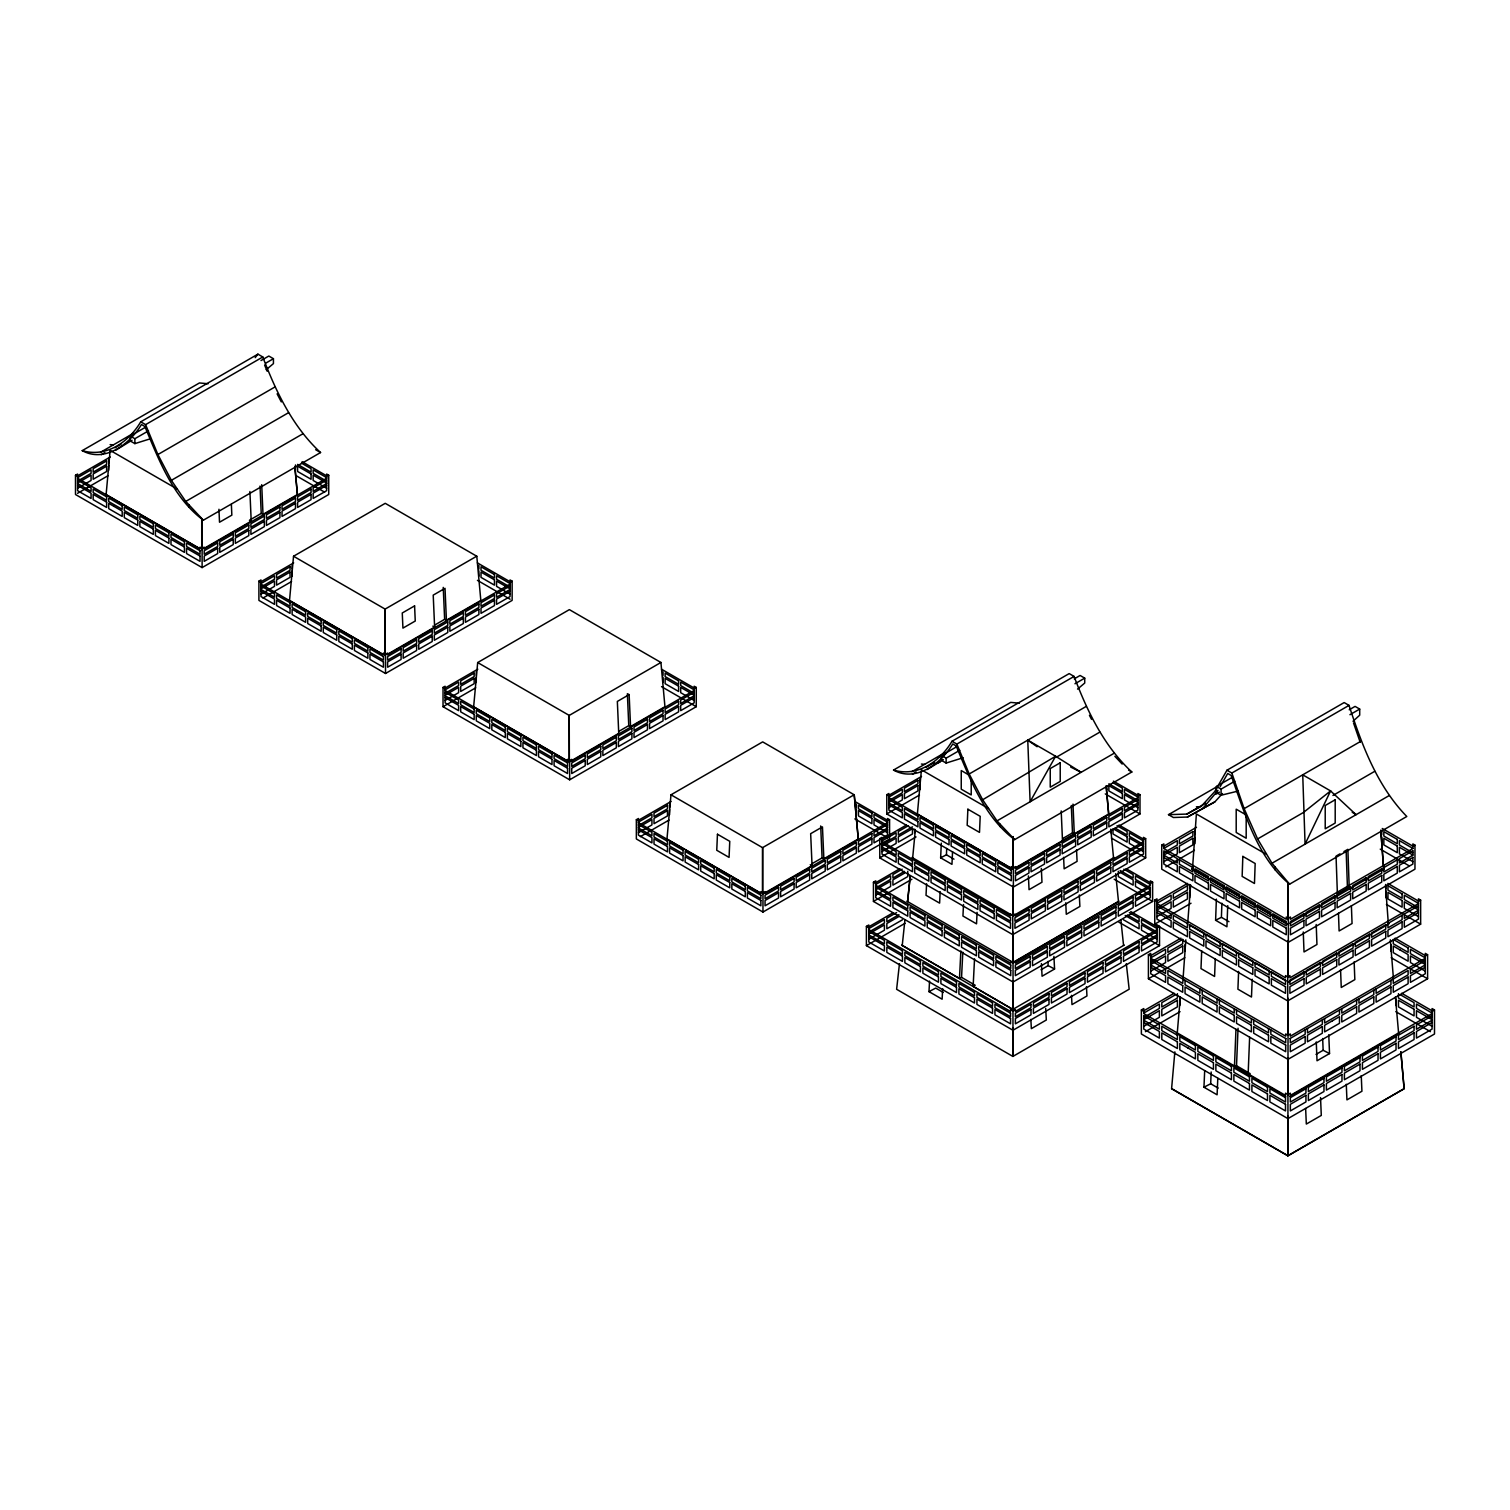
<?xml version="1.0" encoding="UTF-8"?>
<svg xmlns="http://www.w3.org/2000/svg" width="1510" height="1510" viewBox="0 0 1510 1510"><rect width="100%" height="100%" fill="white"/><g stroke="black" fill="none" stroke-linecap="round" stroke-linejoin="round"><path stroke-width="1.5" d="M385.239 609.096L385.163 655.604L385.107 609.096L293.544 556.246L289.524 600.452L383.144 654.434M762.682 847.657L762.607 894.165L762.55 847.657L670.987 794.807L666.967 839.013L760.587 892.995M1013.097 915.796L1013.135 885.483L1013.097 915.853L1114.04 857.51M1013.078 836.615L1013.04 866.834L1013.002 836.615M1287.803 1095.392L1287.841 1058.321M1288.106 940.541L1288.068 977.461L1288.03 940.541M1287.917 1116.286L1287.86 1155.848L1404.13 1088.71L1400.865 1051.847L1404.13 1088.71L1287.86 1155.754L1171.59 1088.71L1174.856 1051.847M901.602 945.128L1012.814 1009.416L1013.002 981.198M1013.04 962.531L1013.078 932.142L1013.172 962.531L906.906 901.187M1227.724 905.679L1226.932 926.8L1215.607 920.269L1216.38 899.13M1215.607 920.269L1221.401 917.325L1221.911 903.244M1201.696 950.828L1200.997 968.608L1214.587 976.46L1215.267 958.661M1238.615 971.402L1237.917 989.201L1251.488 997.034L1252.186 979.254M1235.973 1029.31L1234.444 1066.834L1236.52 1065.758L1250.186 1073.648L1248.109 1074.705L1249.638 1037.2M1236.52 1065.758L1238.049 1028.253M1217.796 1078.31L1217.098 1094.807L1203.961 1087.219L1204.678 1070.741M1203.961 1087.219L1210.68 1083.765L1211.171 1071.987M952.546 851.772L951.961 864.343L940.636 857.812L941.315 843.127M940.636 857.812L946.43 854.792L946.713 848.488M926.593 883.784L926.026 895.298L939.616 903.131L940.164 891.636M963.512 904.509L962.946 916.023L976.536 923.856L977.083 912.361M904.943 919.854L902.244 945.411L959.473 978.461L960.87 950.96M959.473 978.461L961.549 977.366L962.814 952.168M1124.252 945.071L1012.814 1009.416L973.138 986.332L974.535 958.85M942.674 988.672L942.127 999.205L928.99 991.636L929.556 981.104M1192.466 869.175L1196.392 813.984L1265.569 853.924M1187.634 924.158L1190.635 884.992M1185.822 939.881L1182.726 983.387L1167.891 974.818L1167.891 970.439L1285.973 1038.691M1177.196 1033.784L1180.31 996.978M477.689 662.55L473.649 706.755L569.308 761.927L618.741 733.369L617.345 701.433L629.141 694.619L630.557 726.555L664.947 706.699L660.927 662.475L569.364 609.625L477.689 662.55L569.232 715.419L569.308 761.927L569.232 715.419L660.927 662.475M917.382 813.947L921.421 769.798L988.559 808.567M912.663 857.869L915.343 829.915M899.469 963.663L896.619 989.295L1012.889 1056.434L1129.159 989.22L1126.309 963.701M1220.137 786.71L1227.706 773.479L1231.122 775.442C1245.014 813.569 1257.132 857.623 1289.615 884.162L1406.792 816.495C1377.082 785.955 1361.963 745.147 1349.034 705.378L1344.164 702.565L1226.969 770.213L1214.682 791.655L1201.205 806.378L1186.841 814.079L1168.495 814.664L1173.383 817.495L1187.483 817.042L1214.889 801.848L1222.477 793.543M1202.13 809.209L1217.966 790.485M82.238 450.622C104.813 463.211 130.011 443.77 141.468 424.518L144.866 426.481C158.909 460.135 173.216 497.79 203.359 520.195L320.554 452.547C292.695 426.801 276.066 391.902 262.797 356.983L257.908 354.152L140.732 421.818C128.841 441.901 106.398 457.851 82.238 450.622L199.433 382.955L208.078 383.748M255.19 357.662L257.908 354.152M893.524 770.062C917.684 777.291 940.126 761.342 951.998 741.259L1069.193 673.592L1074.063 676.423C1087.351 711.342 1103.98 746.242 1131.839 771.987L1014.644 839.635C984.501 817.231 970.194 779.575 956.151 745.921L952.734 743.958C941.277 763.211 916.079 782.652 893.524 770.062L1010.7 702.395L1019.363 703.188M1353.017 721.27L1359.698 715.193L1359.698 709.077L1355.074 706.397L1349.223 709.775M266.251 369.667L273.442 363.608L273.442 358.7L268.818 356.039L261.022 360.531M1077.536 689.107L1084.727 683.048L1084.727 678.141L1080.103 675.48L1074.252 678.858M132.068 440.184L115.892 450.131M927.159 769.572L943.335 759.624M140.732 421.818L145.602 424.631L262.797 356.983M100.585 452.264L133.71 433.143M149.754 438.976L134.862 443.619L130.237 440.958L130.237 436.05L145.828 427.047M101.227 454.718L104.87 452.604M114.968 447.772L121.026 444.28M130.237 436.05L134.862 438.712L148.508 430.841M265.647 363.212L273.442 358.7M302.132 461.701L326.632 475.839L326.632 474.046L328.727 475.254L328.727 494.506L202.113 567.59L75.5 494.506L75.5 475.254L77.595 474.046L77.595 475.839L110.249 457.002M77.595 477.632L91.072 469.874L91.072 473.366L77.595 481.143M77.595 482.936L91.072 475.178L91.072 480.463L77.595 488.24M77.538 493.317L108.173 475.631M203.359 520.195L185.749 501.433L171.366 480.331L157.889 454.548L275.084 386.9M171.366 480.331L288.561 412.683M185.749 501.433L302.925 433.766M297.413 494.563L294.865 466.609L297.413 494.563L263.004 514.363L261.23 513.438L249.414 520.252L251.207 521.177L249.905 491.505M77.595 478.274L200.018 548.942L200.018 547.149L202.113 548.356L204.209 547.149L204.209 548.942L326.632 478.274M328.727 475.254L326.632 476.462L326.632 490.674L313.155 498.451L313.155 493.147L326.632 485.371M203.737 548.583L251.207 521.177M326.632 480.067L313.155 487.843L313.155 491.335L326.632 483.559M293.544 556.246L385.239 503.321L476.782 556.246M477.386 562.89L510.04 581.727L510.04 579.934L512.135 581.142L512.135 600.395L385.522 673.479L258.908 600.395L258.908 581.142L261.003 579.934L261.003 581.727L293.657 562.89M261.003 583.54L274.48 575.763L274.48 579.255L261.003 587.031M261.003 588.824L274.48 581.067L274.48 586.371L261.003 594.128M262.985 598.035L291.581 581.52M385.107 609.096L476.782 556.171L480.822 600.452L446.413 620.251L444.638 619.327L434.805 625.008M261.003 584.162L383.427 654.83L383.427 653.037L385.522 654.245L387.617 653.037L387.617 654.83L510.04 584.162M512.135 581.142L510.04 582.35L510.04 596.563L496.563 604.34L496.563 599.036L510.04 591.259M387.145 654.472L434.616 627.065L433.219 595.129L445.016 588.315L446.413 620.251M510.04 585.956L496.563 593.732L496.563 597.224L510.04 589.466M661.512 669.194L694.166 688.031L694.166 686.238L696.261 687.446L696.261 706.699L569.648 779.802L443.034 706.699L443.034 687.446L445.129 686.238L445.129 688.031L477.783 669.194M445.129 689.844L458.606 682.067L458.606 685.559L445.129 693.335M445.129 695.147L458.606 687.371L458.606 692.675L445.129 700.451M443.034 706.699L475.707 687.824M618.93 731.312L628.764 725.63L630.557 726.555M445.129 690.466L567.552 761.134L567.552 759.341L569.648 760.549L571.743 759.341L571.743 761.134L694.166 690.466M696.261 687.446L694.166 688.654L694.166 702.867L680.689 710.644L680.689 705.34L694.166 697.563M694.166 692.26L680.689 700.036L680.689 703.547L694.166 695.77M670.987 794.807L762.682 741.882L854.226 794.807L858.265 838.956L823.856 858.812L822.082 857.888L812.248 863.569M854.83 801.451L887.484 820.289L887.484 818.495L889.579 819.703L889.579 838.956L762.965 912.04L636.352 838.956L636.352 819.703L638.447 818.495L638.447 820.289L671.101 801.451M638.447 822.101L651.924 814.324L651.924 817.816L638.447 825.592M638.447 827.386L651.924 819.628L651.924 824.913L638.447 832.69M640.429 836.597L669.024 820.081M762.55 847.657L854.226 794.732L858.265 839.013M951.998 741.259L956.887 744.071L1074.063 676.423M911.87 771.704L944.996 752.584M963.153 757.737L946.147 763.06L941.523 760.398L941.523 755.491L957.113 746.487M939.711 756.982L943.769 754.66M912.512 774.158L916.155 772.044M926.234 767.212L934.331 762.55M941.523 755.491L946.147 758.152L959.794 750.281M1074.969 683.766L1084.727 678.141M1113.417 781.142L1137.898 795.279L1137.898 793.486L1139.993 794.694L1139.993 813.947L1013.38 887.031L886.785 813.947L886.785 794.694L888.88 793.486L888.88 795.279L921.515 776.442M888.88 797.072L902.338 789.315L902.338 792.807L888.88 800.583M888.88 802.376L902.338 794.619L902.338 799.904L888.88 807.68M886.785 813.947L919.458 795.072M638.447 822.723L760.87 893.391L760.87 891.598L762.965 892.806L765.06 891.598L765.06 893.391L887.484 822.723M889.579 819.703L887.484 820.912L887.484 828.009L874.007 835.785L874.007 832.293L887.484 824.517M1014.644 839.635L997.015 820.874L982.651 799.772L969.175 773.988L1086.351 706.34M764.588 893.033L812.059 865.626L810.662 833.69L822.459 826.876L823.856 858.812M887.484 829.82L874.007 837.597L874.007 842.901L887.484 835.124L887.484 829.16M916.891 813.739L1013.04 869.231M1118.986 825.026L1143.466 839.164L1143.466 837.352L1145.675 838.635L1145.675 857.869L1012.738 934.633L879.783 857.869L879.783 838.635L881.991 837.352L881.991 839.164L906.472 825.026M881.991 840.957L896.128 832.803L896.128 836.295L881.991 844.467M908.435 825.687L898.337 831.519L898.337 835.03L912.474 826.857M881.991 846.261L896.128 838.088L896.128 843.392L881.991 851.565M879.783 857.869L916.041 836.936M982.651 799.772L1055.622 756.246L1081.122 772.308L1070.684 767.042M1055.981 757.435L1099.827 732.123M1126.139 868.684L1150.318 882.652L1150.318 880.84L1152.621 882.18L1152.621 901.432L1013.04 982.01L873.441 901.432L873.441 882.18L875.762 880.84L875.762 882.652L899.922 868.684M875.762 884.445L890.598 875.875L890.598 879.367L875.762 887.956L875.762 883.52L873.441 882.18M902.187 869.175L892.92 874.535L892.92 878.046L904.433 871.383M904.433 873.195L892.92 879.839L892.92 885.143L907.755 876.574L907.755 871.27M997.015 820.874L1114.21 753.207M875.762 895.053L890.598 886.483L890.598 881.179L875.762 889.749L875.762 897.714L890.598 906.283L890.598 900.998L875.762 892.41M873.441 901.432L911.889 879.235M1130.782 911.587L1157.094 926.781L1157.094 924.988L1159.529 926.385L1159.529 945.637L1012.965 1030.254L866.4 945.637L866.4 926.385L868.816 924.988L868.816 926.781L893.108 912.757M868.816 928.593L884.407 919.59L884.407 923.101L868.816 932.085L868.816 927.801L866.4 926.385M896.581 912.568L886.842 918.193L886.842 921.685L898.941 914.701M898.941 916.495L886.842 923.497L886.842 928.782L902.433 919.798M868.816 939.201L884.407 930.198L884.407 924.894L868.816 933.897L868.816 941.995L884.407 950.998L884.407 945.694L868.816 936.691M866.4 945.637L905.075 923.308M1062.662 838.56L1072.496 832.878L1074.289 833.803L1072.987 804.132M888.88 797.695L1011.285 868.382L1011.285 866.589L1013.38 867.797L1015.494 866.589L1015.494 868.382L1137.898 797.695M1139.993 794.694L1137.898 795.902L1137.898 810.115L1124.44 817.891L1124.44 812.588L1137.898 804.811M1015.022 868.024L1109.303 813.663M1137.898 799.507L1124.44 807.284L1124.44 810.776L1137.898 802.999M1226.969 770.213L1231.858 773.044L1349.034 705.378M1238.125 791.07L1221.099 795.241L1216.475 792.58L1216.475 786.446L1232.084 777.442M1168.495 814.664L1216.985 786.672M1216.475 786.446L1221.099 789.126L1234.746 781.236M1349.94 714.702L1359.698 709.077M1215.814 794.26L1219.457 792.146M1186.841 814.079L1205.697 803.188M881.991 841.693L1010.53 915.909L1010.53 914.116L1012.738 915.381L1014.928 914.116L1014.928 915.909L1143.466 841.693M1145.675 838.635L1143.466 839.9L1143.466 854.113L1129.329 862.267L1129.329 856.963L1143.466 848.809M1187.483 817.042L1214.889 801.848M1143.466 843.505L1129.329 851.659L1129.329 855.17L1143.466 846.997M1161.737 845.128L1163.851 843.901L1163.851 848.582L1286.256 919.25L1286.256 917.004L1288.351 918.212L1290.446 917.004L1290.446 919.25L1412.869 848.582L1412.869 843.901L1414.964 845.128L1414.964 869.175L1288.351 942.278L1161.737 869.175L1161.737 845.128L1163.851 846.336M1163.851 846.166L1196.486 827.31M1163.851 848.412L1177.309 840.636L1177.309 845.015L1163.851 852.791M1163.851 855.038L1177.309 847.261L1177.309 853.886L1163.851 861.663M1289.615 884.162L1271.986 863.248L1257.603 838.956L1244.127 808.662L1361.322 740.995M1165.833 866.816L1194.41 850.319M1012.889 962.455L1118.891 901.187M1152.621 882.18L1150.318 883.52L1150.318 885.313L1015.343 963.229L1015.343 961.436M1150.318 890.617L1135.463 899.186L1135.463 895.694L1150.318 887.106L1150.318 897.714L1135.463 906.283L1135.463 900.998L1150.318 892.41M1257.603 838.956L1303.451 812.474L1330.574 790.919L1356.093 814.683L1352.224 812.267M1332.953 795.449L1374.798 771.289M1387.841 883.407L1418.437 901.074L1418.437 898.827L1420.646 900.111L1420.646 924.158L1287.709 1000.903L1154.754 924.158L1154.754 900.111L1156.962 898.827L1156.962 901.074L1187.558 883.407M1041.032 969.779L1048.167 965.645L1054.565 969.005L1053.923 956.377M1156.962 903.32L1171.099 895.166L1171.099 899.545L1156.962 907.699M1054.565 969.005L1042.07 976.234L1041.428 963.606M1156.962 909.964L1171.099 901.791L1171.099 908.416L1156.962 916.589M1154.754 924.158L1191.013 903.225M868.816 929.594L1010.53 1011.417L1010.53 1009.605L1012.965 1011.02L1015.399 1009.605L1015.399 1011.417L1157.094 929.594M1159.529 926.385L1157.094 927.801L1157.094 941.995L1141.522 950.998L1141.522 945.694L1157.094 936.691M1271.986 863.248L1389.181 795.581M1157.094 931.387L1141.522 940.39L1141.522 943.901L1157.094 934.898M1395.07 938.163L1425.27 955.603L1425.27 953.357L1427.592 954.697L1427.592 978.763L1287.992 1059.341L1148.412 978.763L1148.412 954.697L1150.733 953.357L1150.733 955.603L1180.933 938.163M1150.733 957.869L1165.569 949.299L1165.569 953.659L1150.733 962.247L1150.733 956.038L1148.412 954.697M1339.993 853.848L1336.048 856.132L1337.464 895.845M1343.919 851.583L1347.864 849.318L1349.261 889.031L1347.467 888.144L1337.633 893.826M1150.733 971.119L1165.569 962.549L1165.569 955.924L1150.733 964.494L1150.733 973.78L1165.569 982.368L1165.569 975.724L1150.733 967.155M1148.412 978.763L1184.822 957.736M1412.869 846.336L1414.964 845.128M1289.974 923.252L1384.274 868.892M1401.695 993.278L1432.065 1010.794L1432.065 1008.548L1434.5 1009.945L1434.5 1034.01L1287.936 1118.627L1141.371 1034.01L1141.371 1009.945L1143.787 1008.548L1143.787 1010.794L1174.157 993.278M1143.787 1013.059L1159.378 1004.056L1159.378 1008.435L1143.787 1017.438M1175.441 994.769L1161.813 1002.64L1161.813 1007.019L1177.404 998.034L1177.404 993.656M1412.869 857.453L1399.411 865.23L1399.411 871.855L1412.869 864.079L1412.869 857.246M1143.787 1026.309L1159.378 1017.306L1159.378 1010.681L1143.787 1019.684L1143.787 1029.103L1159.378 1038.106L1159.378 1031.481L1143.787 1022.478M1145.429 1031.651L1180.046 1011.681M1156.962 903.622L1285.501 977.838L1285.501 975.592L1287.709 976.857L1289.899 975.592L1289.899 977.838L1418.437 903.622M1420.646 900.111L1418.437 901.376L1418.437 919.137L1404.3 927.291L1404.3 920.666L1418.437 912.493M1418.437 905.868L1404.3 914.041L1404.3 918.42L1418.437 910.247M1288.068 982.142L1389.011 923.799M1171.741 1088.71L1287.86 1155.754L1287.803 1116.286M1427.592 954.697L1425.27 956.038L1425.27 973.78L1410.434 982.368L1410.434 975.724L1425.27 967.155M1425.27 958.284L1290.314 1036.2L1290.314 1033.954L1287.992 1035.294L1285.689 1033.954L1285.689 1036.2L1150.733 958.284M1289.974 1038.559L1408.113 970.439L1408.113 974.818L1393.277 983.387L1393.277 979.008M1425.27 960.53L1410.434 969.099L1410.434 973.478L1425.27 964.909M1316.003 1054.395L1323.138 1050.281L1329.536 1053.565L1328.762 1034.727M1329.536 1053.565L1317.022 1060.775L1316.267 1041.957M1141.371 1009.945L1143.787 1011.36L1143.787 1013.606L1285.501 1095.429L1285.501 1093.164L1287.936 1094.58L1290.352 1093.164L1290.352 1095.429L1432.065 1013.606M1434.5 1009.945L1432.065 1011.36L1432.065 1029.103L1416.474 1038.106L1416.474 1031.481L1432.065 1022.478M1289.936 1096.468L1398.656 1033.784L1395.41 996.94M1289.936 1096.543L1399.223 1033.444M1432.065 1015.853L1416.474 1024.856L1416.474 1029.235L1432.065 1020.231M928.99 991.636L935.709 988.087L943.203 992.429M973.138 986.332L975.215 985.256L961.549 977.366M933.633 764.173L939.918 762.21M1196.392 806.812L1199.582 806.717M1113.531 857.869L1110.869 829.953M1388.369 924.158L1385.5 885.011M1123.553 945.411L1120.854 919.798M110.136 444.62L113.344 444.903M921.421 764.06L924.611 764.343M629.141 694.619L627.367 693.694L628.764 725.63M432.823 626.14L434.616 627.065M810.266 864.702L812.059 865.626M1382.273 828.499L1412.869 846.166M1412.869 848.412L1399.411 840.636L1399.411 845.015L1412.869 852.791M1412.869 855.038L1399.411 847.261L1399.411 853.886L1412.869 861.663M1380.253 849.13L1408.849 865.645M1418.437 903.32L1404.3 895.166L1404.3 899.545L1418.437 907.699M1418.437 909.964L1404.3 901.791L1404.3 908.416L1418.437 916.589M1386.406 904.396L1420.646 924.158M1128.574 770.1L1131.839 771.987M1425.27 957.869L1410.434 949.299L1410.434 953.659L1425.27 962.247M1112.719 782.539L1122.345 788.088L1122.345 791.599L1108.869 783.822M1137.898 797.072L1124.44 789.315L1124.44 792.807L1137.898 800.583M1425.27 964.494L1410.434 955.924L1410.434 962.549L1425.27 971.119M1137.898 802.376L1124.44 794.619L1124.44 799.904L1137.898 807.68M1027.763 740.164L1055.622 756.246L1030.103 801.772L1027.763 740.164L1037.125 746.733M1391.182 957.736L1427.592 978.763M1105.282 793.901L1139.993 813.947M1117.022 825.687L1127.121 831.519L1127.121 835.03L1115.003 828.027M1143.466 840.957L1129.329 832.803L1129.329 836.295L1143.466 844.467M1163.851 855.207L1177.309 862.984L1177.309 858.605L1163.851 850.828L1163.851 864.079L1177.309 871.855L1177.309 865.23L1163.851 857.453M1143.466 846.261L1129.329 838.088L1129.329 843.392L1143.466 851.565M1400.412 994.769L1414.058 1002.64L1414.058 1007.019L1398.468 998.034L1398.468 993.656M1432.065 1013.059L1416.474 1004.056L1416.474 1008.435L1432.065 1017.438M1432.065 1019.684L1416.474 1010.681L1416.474 1017.306L1432.065 1026.309M1111.436 838.107L1145.675 857.869M1395.825 1011.681L1430.423 1031.651M1221.401 917.325L1228.951 921.685M969.212 775.159L961.247 770.553L961.247 789.183L971.213 794.94L971.213 778.65M1123.874 869.175L1133.142 874.535L1133.142 878.046L1120.156 870.534M1150.318 884.445L1135.463 875.875L1135.463 879.367L1150.318 887.956M1119.929 872.214L1133.142 879.839L1133.142 885.143L1118.306 876.574L1118.306 871.27M1150.318 889.749L1135.463 881.179L1135.463 886.483L1150.318 895.053M1154.754 900.111L1156.962 901.376L1156.962 919.137L1171.099 927.291L1171.099 920.666L1156.962 912.493M1114.191 879.235L1152.621 901.432M1156.962 905.868L1171.099 914.041L1171.099 918.42L1156.962 910.247M1189.144 924.951L1286.067 980.99M1129.348 912.568L1139.087 918.193L1139.087 921.685L1127.385 914.947M1157.094 928.593L1141.522 919.59L1141.522 923.101L1157.094 932.085M1125.195 915.475L1139.087 923.497L1139.087 928.782L1123.497 919.798M1157.094 933.897L1141.522 924.894L1141.522 930.198L1157.094 939.201M315.666 449.716L320.554 452.547M1118.816 922.138L1159.529 945.637M886.785 794.694L888.88 795.902L888.88 810.115L902.338 817.891L902.338 812.588L888.88 804.811M888.88 799.507L902.338 807.284L902.338 810.776L888.88 802.999M301.434 463.098L311.06 468.647L311.06 472.158L297.602 464.382M326.632 477.632L313.155 469.874L313.155 473.366L326.632 481.143M510.04 583.54L496.563 575.763L496.563 579.255L510.04 587.031M694.166 689.844L680.689 682.067L680.689 685.559L694.166 693.335M326.632 482.936L313.155 475.178L313.155 480.463L326.632 488.24M510.04 588.824L496.563 581.067L496.563 586.371L510.04 594.128M694.166 695.147L680.689 687.371L680.689 692.675L694.166 700.451M296.054 475.631L324.631 492.147M477.424 580.35L510.097 599.206M661.55 686.654L696.261 706.699M946.43 854.792L953.98 859.152M887.484 822.101L874.007 814.324L874.007 817.816L887.484 825.592M887.484 827.386L874.007 819.628L874.007 824.913L887.484 832.69M854.868 818.911L887.54 837.767M879.783 838.635L881.991 839.9L881.991 854.113L896.128 862.267L896.128 856.963L881.991 848.809M912.021 857.435L1013.097 915.853M881.991 843.505L896.128 851.659L896.128 855.17L881.991 846.997M1176.498 1033.444L1285.878 1096.524M875.762 885.313L1010.719 963.229L1010.719 961.436L1013.04 962.776L1118.495 901.64L1115.682 873.724M1210.68 1083.765L1218.174 1088.087M177.293 489.127L110.136 450.357L106.115 494.563L199.735 548.545M75.5 475.254L77.595 476.462L77.595 490.674L91.072 498.451L91.072 493.147L77.595 485.371M258.908 581.142L261.003 582.35L261.003 596.563L274.48 604.34L274.48 599.036L261.003 591.259M443.034 687.446L445.129 688.654L445.129 702.867L458.606 710.644L458.606 705.34L445.129 697.563M77.595 480.067L91.072 487.843L91.072 491.335L77.595 483.559M261.003 585.956L274.48 593.732L274.48 597.224L261.003 589.466M445.129 692.26L458.606 700.036L458.606 703.547L445.129 695.77M636.352 819.703L638.447 820.912L638.447 835.124L651.924 842.901L651.924 837.597L638.447 829.82M638.447 824.517L651.924 832.293L651.924 835.785L638.447 828.009M1114.852 756.284L1122.175 764.079M1089.446 715.306L1091.541 719.326M277.104 393.846L281.313 401.905M956.887 744.071L969.175 773.988M264.609 365.024L267.157 371.233M145.602 424.631L157.889 454.548M1353.507 722.894L1360.208 742.297M1231.858 773.044L1244.127 808.662M1106.15 786.012L1108.68 814.003L1106.15 786.087M1390.314 939.824L1393.466 978.971M1380.801 830.104L1383.651 869.25L1380.97 832.387M1086.464 986.728L1086.955 995.958L1071.987 1004.603L1071.496 995.373M1045.713 1008.472L1046.317 1020.005L1031.349 1028.65L1030.858 1019.42M1047.959 961.436L1048.167 965.645M1079.31 894.958L1079.877 906.453L1066.286 914.286L1065.739 902.791M1076.554 849.885L1077.083 861.38L1064.135 868.835L1063.606 857.359M1041.334 868.439L1041.976 882.217L1029.046 889.692L1028.404 875.913M1071.307 805.491L1072.496 832.878M1061.19 810.945L1062.493 840.617M820.685 825.951L822.082 857.888M443.242 587.39L444.638 619.327M261.702 484.691L263.004 514.363M260.022 486.05L261.23 513.438M231.37 504.321L231.842 515.137L219.516 522.234L218.95 509.266M1361.246 1075.63L1361.926 1091.239L1346.939 1099.884L1346.278 1084.274M1320.533 1097.6L1321.288 1115.418L1306.32 1124.063L1305.64 1108.472M1322.666 1038.521L1323.138 1050.281M1354.149 961.851L1354.829 979.631L1341.257 987.483L1340.559 969.684M1351.393 905.736L1352.054 923.516L1339.106 930.972L1338.464 913.21M1316.21 924.516L1316.947 944.505L1304.017 951.961L1303.262 931.972M1346.146 850.753L1347.467 888.144M1288.124 1035.237L1288.087 998.261L1287.992 1059.341M1012.927 981.198L1012.965 1009.341M1396.033 998.865L1396.033 1005.509M1390.955 944.675L1390.955 951.3M1390.955 980.349L1390.955 984.728L1376.12 993.297L1376.12 988.918M1385.746 884.464L1385.746 888.843M1385.746 891.089L1385.746 897.714M1381.744 830.443L1381.744 834.822M1381.744 837.068L1381.744 843.694M1373.798 990.258L1373.798 994.637L1358.943 1003.206L1358.943 998.827M1356.641 1000.167L1356.641 1004.546L1341.786 1013.116L1341.786 1008.737M1339.483 1010.058L1339.483 1014.437L1324.629 1023.025L1324.629 1018.646M1322.326 1019.967L1322.326 1024.346L1307.471 1032.916L1307.471 1028.536M1305.168 1029.877L1305.168 1034.256L1290.314 1042.825L1290.314 1038.446M1288.351 918.212L1288.351 942.278M1287.936 1094.58L1287.936 1118.627M1287.709 976.857L1287.709 1000.903M1285.689 1038.446L1285.689 1042.825L1270.835 1034.256L1270.835 1029.877M1275.195 867.042L1275.195 870.024M1268.532 1028.536L1268.532 1032.916L1253.678 1024.346L1253.678 1019.967M1251.375 1018.646L1251.375 1023.025L1236.52 1014.437L1236.52 1010.058M1234.217 1008.737L1234.217 1013.116L1219.363 1004.546L1219.363 1000.167M1221.099 789.126L1221.099 795.241M1217.06 998.827L1217.06 1003.206L1202.205 994.637L1202.205 990.258M1199.884 988.918L1199.884 993.297L1185.048 984.728L1185.048 980.349M1194.976 830.443L1194.976 834.822M1194.976 837.068L1194.976 843.694M1189.653 884.464L1189.653 888.843M1189.653 891.089L1189.653 897.714M1185.048 944.675L1185.048 951.3M1179.82 998.865L1179.82 1005.509M1110.794 829.16L1110.794 832.69M1106.773 786.181L1106.773 789.711M1013.38 867.797L1013.38 887.031M1013.04 962.455L1013.04 982.01M1012.965 1011.02L1012.965 1030.254M1012.738 915.381L1012.738 934.633M1000.224 824.271L1000.224 826.668M946.147 758.152L946.147 763.06M920.005 779.103L920.005 782.614M920.005 784.407L920.005 789.711M914.683 829.16L914.683 832.69M856.34 804.113L856.34 807.623M856.34 809.417L856.34 814.72M762.965 892.806L762.965 912.04M669.572 804.113L669.572 807.623M669.572 809.417L669.572 814.72M663.041 671.874L663.041 675.366M663.041 677.159L663.041 682.463M569.648 760.549L569.648 779.802M478.897 565.552L478.897 569.062M478.897 570.856L478.897 576.159M476.273 671.874L476.273 675.366M476.273 677.159L476.273 682.463M385.522 654.245L385.522 673.479M295.488 464.967L295.488 470.271M292.128 565.552L292.128 569.062M292.128 570.856L292.128 576.159M202.113 548.356L202.113 567.59M188.939 504.831L188.939 507.228M134.862 438.712L134.862 443.619M108.72 459.663L108.72 463.174M108.72 464.967L108.72 470.271M201.793 519.497L201.755 549.716L201.717 519.497M868.816 931.387L868.816 934.898L884.407 943.901L884.407 940.39L868.816 931.387M875.762 887.106L875.762 890.617L890.598 899.186L890.598 895.694L875.762 887.106M1143.787 1015.853L1143.787 1020.231L1159.378 1029.235L1159.378 1024.856L1143.787 1015.853M1150.733 960.53L1150.733 964.909L1165.569 973.478L1165.569 969.099L1150.733 960.53M1288.049 882.954L1288.011 919.798L1287.955 882.954M1287.973 1058.321L1287.936 1095.392L1287.879 1058.321M1012.927 1028.14L1012.889 1056.434L1012.851 1028.14M1242.843 856.397L1242.145 876.385L1254.47 883.482L1255.169 863.512L1242.843 856.397M717.458 834.237L716.759 850.281L729.066 857.397L729.764 841.334L717.458 834.237M967.872 809.209L967.174 825.272L979.499 832.387L980.198 816.325L967.872 809.209M910.152 876.045L907.585 901.64L910.285 876.102M1330.574 790.919L1305.074 844.128L1302.734 774.838L1330.574 790.919M106.625 460.89L93.167 468.647L93.167 472.158L106.625 464.382L106.625 460.89M106.625 466.175L93.167 473.951L93.167 479.255L106.625 471.479L106.625 466.175M217.666 542.958L204.209 550.735L204.209 554.245L217.666 546.469L217.666 542.958M233.238 533.974L219.78 541.75L219.78 545.261L233.238 537.485L233.238 533.974M248.81 524.989L235.334 532.766L235.334 536.276L248.81 528.5L248.81 524.989M264.363 516.005L250.905 523.781L250.905 527.292L264.363 519.515L264.363 516.005M279.935 507.02L266.458 514.797L266.458 518.308L279.935 510.531L279.935 507.02M295.488 498.036L282.03 505.812L282.03 509.304L295.488 501.547L295.488 498.036M311.06 489.051L297.602 496.828L297.602 500.32L311.06 492.543L311.06 489.051M217.666 548.262L204.209 556.039L204.209 561.342L217.666 553.566L217.666 548.262M233.238 539.278L219.78 547.054L219.78 552.358L233.238 544.582L233.238 539.278M248.81 530.293L235.334 538.07L235.334 543.374L248.81 535.597L248.81 530.293M264.363 521.309L250.905 529.085L250.905 534.389L264.363 526.612L264.363 521.309M279.935 512.324L266.458 520.101L266.458 525.404L279.935 517.628L279.935 512.324M295.488 503.34L282.03 511.116L282.03 516.42L295.488 508.644L295.488 503.34M311.06 494.355L297.602 502.132L297.602 507.435L311.06 499.659L311.06 494.355M290.033 566.778L276.575 574.555L276.575 578.047L290.033 570.27L290.033 566.778M290.033 572.082L276.575 579.84L276.575 585.144L290.033 577.367L290.033 572.082M414.589 605.887L402.264 612.984L402.925 628.122L415.25 621.025L414.589 605.887M401.094 648.847L387.617 656.623L387.617 660.134L401.094 652.358L401.094 648.847M416.647 639.862L403.189 647.639L403.189 651.15L416.647 643.373L416.647 639.862M432.219 630.878L418.742 638.654L418.742 642.165L432.219 634.389L432.219 630.878M447.772 621.894L434.314 629.67L434.314 633.181L447.772 625.404L447.772 621.894M463.343 612.909L449.867 620.685L449.867 624.196L463.343 616.42L463.343 612.909M478.897 603.924L465.439 611.701L465.439 615.212L478.897 607.435L478.897 603.924M494.468 594.94L481.01 602.716L481.01 606.208L494.468 598.451L494.468 594.94M401.094 654.151L387.617 661.927L387.617 667.231L401.094 659.455L401.094 654.151M416.647 645.166L403.189 652.943L403.189 658.247L416.647 650.47L416.647 645.166M432.219 636.182L418.742 643.958L418.742 649.262L432.219 641.486L432.219 636.182M447.772 627.197L434.314 634.974L434.314 640.278L447.772 632.501L447.772 627.197M463.343 618.213L449.867 625.989L449.867 631.293L463.343 623.517L463.343 618.213M478.897 609.228L465.439 617.005L465.439 622.309L478.897 614.532L478.897 609.228M494.468 600.244L481.01 608.02L481.01 613.324L494.468 605.548L494.468 600.244M474.159 673.082L460.701 680.859L460.701 684.351L474.159 676.574L474.159 673.082M474.159 678.386L460.701 686.163L460.701 691.448L474.159 683.69L474.159 678.386M585.219 755.17L571.743 762.928L571.743 766.438L585.219 758.662L585.219 755.17M600.772 746.166L587.315 753.943L587.315 757.454L600.772 749.677L600.772 746.166M616.344 737.182L602.867 744.958L602.867 748.469L616.344 740.693L616.344 737.182M631.897 728.197L618.439 735.974L618.439 739.485L631.897 731.708L631.897 728.197M647.469 719.213L634.011 726.99L634.011 730.5L647.469 722.724L647.469 719.213M663.041 710.228L649.564 718.005L649.564 721.516L663.041 713.739L663.041 710.228M678.594 701.244L665.136 709.02L665.136 712.531L678.594 704.755L678.594 701.244M585.219 760.455L571.743 768.231L571.743 773.535L585.219 765.759L585.219 760.455M600.772 751.47L587.315 759.247L587.315 764.551L600.772 756.774L600.772 751.47M616.344 742.486L602.867 750.262L602.867 755.566L616.344 747.79L616.344 742.486M631.897 733.501L618.439 741.278L618.439 746.582L631.897 738.805L631.897 733.501M647.469 724.517L634.011 732.293L634.011 737.597L647.469 729.821L647.469 724.517M663.041 715.532L649.564 723.309L649.564 728.613L663.041 720.836L663.041 715.532M678.594 706.548L665.136 714.324L665.136 719.628L678.594 711.852L678.594 706.548M667.477 805.34L654.019 813.097L654.019 816.608L667.477 808.831L667.477 805.34M667.477 810.625L654.019 818.401L654.019 823.705L667.477 815.928L667.477 810.625M917.91 780.33L904.433 788.088L904.433 791.599L917.91 783.822L917.91 780.33M917.91 785.615L904.433 793.392L904.433 798.696L917.91 790.919L917.91 785.615M778.537 887.408L765.06 895.185L765.06 898.695L778.537 890.919L778.537 887.408M794.09 878.424L780.632 886.2L780.632 889.711L794.09 881.934L794.09 878.424M809.662 869.439L796.185 877.216L796.185 880.726L809.662 872.95L809.662 869.439M825.215 860.455L811.757 868.231L811.757 871.742L825.215 863.965L825.215 860.455M840.787 851.47L827.31 859.247L827.31 862.757L840.787 854.981L840.787 851.47M856.34 842.486L842.882 850.262L842.882 853.754L856.34 845.996L856.34 842.486M871.912 833.501L858.454 841.278L858.454 844.769L871.912 837.012L871.912 833.501M778.537 892.712L765.06 900.488L765.06 905.792L778.537 898.016L778.537 892.712M794.09 883.727L780.632 891.504L780.632 896.808L794.09 889.031L794.09 883.727M809.662 874.743L796.185 882.519L796.185 887.823L809.662 880.047L809.662 874.743M825.215 865.759L811.757 873.535L811.757 878.839L825.215 871.062L825.215 865.759M840.787 856.774L827.31 864.551L827.31 869.854L840.787 862.078L840.787 856.774M856.34 847.789L842.882 855.566L842.882 860.87L856.34 853.093L856.34 847.789M871.912 838.805L858.454 846.581L858.454 851.885L871.912 844.109L871.912 838.805M912.474 828.669L898.337 836.823L898.337 842.127L912.474 833.954L912.474 828.669M1060.228 762.795L1050.243 768.552L1050.243 787.182L1060.228 781.425L1060.228 762.795M1028.952 862.399L1015.494 870.175L1015.494 873.686L1028.952 865.909L1028.952 862.399M1044.524 853.414L1031.047 861.191L1031.047 864.702L1044.524 856.925L1044.524 853.414M1060.077 844.43L1046.619 852.206L1046.619 855.717L1060.077 847.941L1060.077 844.43M1075.649 835.445L1062.172 843.222L1062.172 846.733L1075.649 838.956L1075.649 835.445M1091.201 826.461L1077.744 834.237L1077.744 837.748L1091.201 829.971L1091.201 826.461M1106.773 817.476L1093.315 825.253L1093.315 828.745L1106.773 820.987L1106.773 817.476M1122.345 808.492L1108.869 816.268L1108.869 819.76L1122.345 811.984L1122.345 808.492M1028.952 867.703L1015.494 875.479L1015.494 880.783L1028.952 873.006L1028.952 867.703M1044.524 858.718L1031.047 866.495L1031.047 871.798L1044.524 864.022L1044.524 858.718M1060.077 849.734L1046.619 857.51L1046.619 862.814L1060.077 855.038L1060.077 849.734M1075.649 840.749L1062.172 848.526L1062.172 853.83L1075.649 846.053L1075.649 840.749M1091.201 831.765L1077.744 839.541L1077.744 844.845L1091.201 837.068L1091.201 831.765M1106.773 822.78L1093.315 830.557L1093.315 835.86L1106.773 828.084L1106.773 822.78M1122.345 813.796L1108.869 821.572L1108.869 826.876L1122.345 819.099L1122.345 813.796M1029.065 909.548L1014.928 917.702L1014.928 921.213L1029.065 913.04L1029.065 909.548M1045.411 900.111L1031.273 908.284L1031.273 911.776L1045.411 903.622L1045.411 900.111M1061.756 890.673L1047.619 898.846L1047.619 902.338L1061.756 894.184L1061.756 890.673M1078.102 881.236L1063.965 889.409L1063.965 892.901L1078.102 884.747L1078.102 881.236M1094.448 871.798L1080.311 879.971L1080.311 883.463L1094.448 875.309L1094.448 871.798M1110.794 862.38L1096.638 870.534L1096.638 874.045L1110.794 865.872L1110.794 862.38M1127.121 852.942L1112.983 861.096L1112.983 864.607L1127.121 856.434L1127.121 852.942M1029.065 914.852L1014.928 923.006L1014.928 928.31L1029.065 920.156L1029.065 914.852M1045.411 905.415L1031.273 913.569L1031.273 918.873L1045.411 910.719L1045.411 905.415M1061.756 895.977L1047.619 904.15L1047.619 909.435L1061.756 901.281L1061.756 895.977M1078.102 886.54L1063.965 894.713L1063.965 900.017L1078.102 891.844L1078.102 886.54M1094.448 877.102L1080.311 885.275L1080.311 890.579L1094.448 882.406L1094.448 877.102M1110.794 867.665L1096.638 875.838L1096.638 881.142L1110.794 872.969L1110.794 867.665M1127.121 858.246L1112.983 866.4L1112.983 871.704L1127.121 863.55L1127.121 858.246M1192.881 831.651L1179.404 839.428L1179.404 843.807L1192.881 836.03L1192.881 831.651M1192.881 838.276L1179.404 846.053L1179.404 852.678L1192.881 844.902L1192.881 838.276M1030.197 956.472L1015.343 965.041L1015.343 968.533L1030.197 959.964L1030.197 956.472M1047.355 946.562L1032.5 955.132L1032.5 958.623L1047.355 950.054L1047.355 946.562M1064.512 936.653L1049.658 945.222L1049.658 948.733L1064.512 940.145L1064.512 936.653M1081.67 926.744L1066.834 935.313L1066.834 938.824L1081.67 930.254L1081.67 926.744M1098.827 916.834L1083.991 925.403L1083.991 928.914L1098.827 920.345L1098.827 916.834M1115.984 906.925L1101.149 915.494L1101.149 919.005L1115.984 910.436L1115.984 906.925M1133.142 897.015L1118.306 905.585L1118.306 909.095L1133.142 900.526L1133.142 897.015M1030.197 961.757L1015.343 970.345L1015.343 975.649L1030.197 967.061L1030.197 961.757M1047.355 951.866L1032.5 960.435L1032.5 965.739L1047.355 957.17L1047.355 951.866M1064.512 941.957L1049.658 950.526L1049.658 955.83L1064.512 947.261L1064.512 941.957M1081.67 932.048L1066.834 940.617L1066.834 945.921L1081.67 937.351L1081.67 932.048M1098.827 922.138L1083.991 930.707L1083.991 936.011L1098.827 927.442L1098.827 922.138M1115.984 912.229L1101.149 920.798L1101.149 926.102L1115.984 917.533L1115.984 912.229M1133.142 902.319L1118.306 910.889L1118.306 916.192L1133.142 907.623L1133.142 902.319M1191.937 868.929L1288.011 924.479L1191.862 868.892M1335.199 799.753L1325.214 805.51L1325.214 828.801L1335.199 823.044L1335.199 799.753M1187.445 885.728L1173.308 893.901L1173.308 898.28L1187.445 890.107L1187.445 885.728M1187.445 892.353L1173.308 900.526L1173.308 907.151L1187.445 898.978L1187.445 892.353M1030.99 1004.207L1015.399 1013.21L1015.399 1016.721L1030.99 1007.717L1030.99 1004.207M1048.997 993.806L1033.406 1002.81L1033.406 1006.302L1048.997 997.317L1048.997 993.806M1067.023 983.406L1051.432 992.41L1051.432 995.902L1067.023 986.898L1067.023 983.406M1085.029 973.006L1069.439 982.01L1069.439 985.501L1085.029 976.498L1085.029 973.006M1103.055 962.606L1087.464 971.591L1087.464 975.101L1103.055 966.098L1103.055 962.606M1121.062 952.206L1105.471 961.191L1105.471 964.701L1121.062 955.698L1121.062 952.206M1139.087 941.787L1123.497 950.79L1123.497 954.301L1139.087 945.298L1139.087 941.787M1030.99 1009.511L1015.399 1018.514L1015.399 1023.818L1030.99 1014.814L1030.99 1009.511M1048.997 999.11L1033.406 1008.114L1033.406 1013.418L1048.997 1004.414L1048.997 999.11M1067.023 988.71L1051.432 997.714L1051.432 1003.017L1067.023 994.014L1067.023 988.71M1085.029 978.31L1069.439 987.314L1069.439 992.598L1085.029 983.614L1085.029 978.31M1103.055 967.91L1087.464 976.894L1087.464 982.198L1103.055 973.214L1103.055 967.91M1121.062 957.491L1105.471 966.494L1105.471 971.798L1121.062 962.795L1121.062 957.491M1139.087 947.091L1123.497 956.094L1123.497 961.398L1139.087 952.395L1139.087 947.091M1182.726 939.39L1167.891 947.959L1167.891 952.338L1182.726 943.769L1182.726 939.39M1182.726 946.015L1167.891 954.584L1167.891 961.209L1182.726 952.64L1182.726 946.015M1303.923 913.739L1290.446 921.515L1290.446 925.894L1303.923 918.118L1303.923 913.739M1319.476 904.754L1306.018 912.512L1306.018 916.891L1319.476 909.133L1319.476 904.754M1335.048 895.77L1321.59 903.527L1321.59 907.906L1335.048 900.13L1335.048 895.77M1350.619 886.766L1337.143 894.543L1337.143 898.922L1350.619 891.145L1350.619 886.766M1366.172 877.782L1352.715 885.558L1352.715 889.937L1366.172 882.161L1366.172 877.782M1381.744 868.797L1368.268 876.574L1368.268 880.953L1381.744 873.176L1381.744 868.797M1397.297 859.813L1383.839 867.589L1383.839 871.968L1397.297 864.192L1397.297 859.813M1412.869 850.828L1399.411 858.605L1399.411 862.984L1412.869 855.207L1412.869 850.828M1303.923 920.364L1290.446 928.14L1290.446 934.765L1303.923 926.989L1303.923 920.364M1319.476 911.379L1306.018 919.156L1306.018 925.781L1319.476 918.005L1319.476 911.379M1335.048 902.395L1321.59 910.171L1321.59 916.797L1335.048 909.02L1335.048 902.395M1350.619 893.41L1337.143 901.168L1337.143 907.812L1350.619 900.035L1350.619 893.41M1366.172 884.426L1352.715 892.183L1352.715 898.827L1366.172 891.051L1366.172 884.426M1381.744 875.423L1368.268 883.199L1368.268 889.824L1381.744 882.067L1381.744 875.423M1397.297 866.438L1383.839 874.215L1383.839 880.84L1397.297 873.082L1397.297 866.438M1177.404 1000.281L1161.813 1009.284L1161.813 1015.909L1177.404 1006.906L1177.404 1000.281M1304.036 971.911L1289.899 980.084L1289.899 984.463L1304.036 976.29L1304.036 971.911M1320.382 962.493L1306.244 970.647L1306.244 975.026L1320.382 966.853L1320.382 962.493M1336.727 953.055L1322.59 961.209L1322.59 965.588L1336.727 957.434L1336.727 953.055M1353.073 943.618L1338.936 951.772L1338.936 956.151L1353.073 947.997L1353.073 943.618M1369.419 934.18L1355.282 942.334L1355.282 946.713L1369.419 938.559L1369.419 934.18M1385.746 924.743L1371.608 932.916L1371.608 937.276L1385.746 929.122L1385.746 924.743M1402.092 915.305L1387.954 923.478L1387.954 927.857L1402.092 919.684L1402.092 915.305M1304.036 978.556L1289.899 986.709L1289.899 993.335L1304.036 985.181L1304.036 978.556M1320.382 969.118L1306.244 977.272L1306.244 983.897L1320.382 975.743L1320.382 969.118M1336.727 959.68L1322.59 967.834L1322.59 974.46L1336.727 966.306L1336.727 959.68M1353.073 950.243L1338.936 958.397L1338.936 965.041L1353.073 956.868L1353.073 950.243M1369.419 940.805L1355.282 948.978L1355.282 955.603L1369.419 947.431L1369.419 940.805M1385.746 931.368L1371.608 939.541L1371.608 946.166L1385.746 937.993L1385.746 931.368M1402.092 921.93L1387.954 930.103L1387.954 936.728L1402.092 928.556L1402.092 921.93M1332.424 1020.779L1324.629 1025.271L1324.629 1031.896L1339.483 1023.327L1339.483 1016.702L1332.424 1020.779M1305.168 1036.502L1290.314 1045.071L1290.314 1051.715L1305.168 1043.146L1305.168 1036.502M1322.326 1026.592L1307.471 1035.181L1307.471 1041.806L1322.326 1033.236L1322.326 1026.592M1356.641 1006.792L1341.786 1015.362L1341.786 1021.987L1356.641 1013.418L1356.641 1006.792M1373.798 996.883L1358.943 1005.452L1358.943 1012.078L1373.798 1003.508L1373.798 996.883M1390.955 986.974L1376.12 995.543L1376.12 1002.168L1390.955 993.599L1390.955 986.974M1408.113 977.064L1393.277 985.634L1393.277 992.259L1408.113 983.689L1408.113 977.064M1305.942 1088.672L1290.352 1097.676L1290.352 1102.055L1305.942 1093.051L1305.942 1088.672M1323.968 1078.272L1308.377 1087.275L1308.377 1091.655L1323.968 1082.651L1323.968 1078.272M1341.975 1067.872L1326.403 1076.875L1326.403 1081.236L1341.975 1072.251L1341.975 1067.872M1360 1057.472L1344.41 1066.456L1344.41 1070.835L1360 1061.851L1360 1057.472M1378.026 1047.053L1362.435 1056.056L1362.435 1060.435L1378.026 1051.432L1378.026 1047.053M1396.033 1036.653L1380.442 1045.656L1380.442 1050.035L1396.033 1041.032L1396.033 1036.653M1414.058 1026.253L1398.468 1035.256L1398.468 1039.635L1414.058 1030.632L1414.058 1026.253M1305.942 1095.297L1290.352 1104.301L1290.352 1110.926L1305.942 1101.922L1305.942 1095.297M1323.968 1084.897L1308.377 1093.901L1308.377 1100.526L1323.968 1091.522L1323.968 1084.897M1341.975 1074.497L1326.403 1083.5L1326.403 1090.126L1341.975 1081.122L1341.975 1074.497M1360 1064.097L1344.41 1073.1L1344.41 1079.726L1360 1070.722L1360 1064.097M1378.026 1053.697L1362.435 1062.681L1362.435 1069.325L1378.026 1060.322L1378.026 1053.697M1396.033 1043.297L1380.442 1052.281L1380.442 1058.906L1396.033 1049.922L1396.033 1043.297M1414.058 1032.878L1398.468 1041.881L1398.468 1048.506L1414.058 1039.522L1414.058 1032.878M1397.297 839.428L1383.839 831.651L1383.839 836.03L1397.297 843.807L1397.297 839.428M1397.297 846.053L1383.839 838.276L1383.839 844.902L1397.297 852.678L1397.297 846.053M1402.092 893.901L1387.954 885.728L1387.954 890.107L1402.092 898.28L1402.092 893.901M1402.092 900.526L1387.954 892.353L1387.954 898.978L1402.092 907.151L1402.092 900.526M1246.184 814.947L1236.199 809.19L1236.199 832.482L1246.184 838.239L1246.184 814.947M1408.113 947.959L1393.277 939.39L1393.277 943.769L1408.113 952.338L1408.113 947.959M1399.77 949.771L1393.277 946.015L1393.277 952.64L1408.113 961.209L1408.113 954.584L1399.77 949.771M1122.345 793.392L1108.869 785.615L1108.869 790.919L1122.345 798.696L1122.345 793.392M1192.881 867.589L1179.404 859.813L1179.404 864.192L1192.881 871.968L1192.881 867.589M1208.434 876.574L1194.976 868.797L1194.976 873.176L1208.434 880.953L1208.434 876.574M1224.006 885.558L1210.529 877.782L1210.529 882.161L1224.006 889.937L1224.006 885.558M1239.559 894.543L1226.101 886.766L1226.101 891.145L1239.559 898.922L1239.559 894.543M1255.131 903.527L1241.654 895.77L1241.654 900.13L1255.131 907.906L1255.131 903.527M1270.684 912.512L1257.226 904.754L1257.226 909.133L1270.684 916.891L1270.684 912.512M1286.256 921.515L1272.798 913.739L1272.798 918.118L1286.256 925.894L1286.256 921.515M1192.881 874.215L1179.404 866.438L1179.404 873.082L1192.881 880.84L1192.881 874.215M1208.434 883.199L1194.976 875.423L1194.976 882.067L1208.434 889.824L1208.434 883.199M1224.006 892.183L1210.529 884.426L1210.529 891.051L1224.006 898.827L1224.006 892.183M1239.559 901.168L1226.101 893.41L1226.101 900.035L1239.559 907.812L1239.559 901.168M1255.131 910.171L1241.654 902.395L1241.654 909.02L1255.131 916.797L1255.131 910.171M1270.684 919.156L1257.226 911.379L1257.226 918.005L1270.684 925.781L1270.684 919.156M1286.256 928.14L1272.798 920.364L1272.798 926.989L1286.256 934.765L1286.256 928.14M1127.121 836.823L1112.983 828.669L1112.983 833.954L1127.121 842.127L1127.121 836.823M1414.058 1009.284L1398.468 1000.281L1398.468 1006.906L1414.058 1015.909L1414.058 1009.284M1187.445 923.478L1173.308 915.305L1173.308 919.684L1187.445 927.857L1187.445 923.478M1203.791 932.916L1189.653 924.743L1189.653 929.122L1203.791 937.276L1203.791 932.916M1220.137 942.334L1205.98 934.18L1205.98 938.559L1220.137 946.713L1220.137 942.334M1236.464 951.772L1222.326 943.618L1222.326 947.997L1236.464 956.151L1236.464 951.772M1252.809 961.209L1238.672 953.055L1238.672 957.434L1252.809 965.588L1252.809 961.209M1269.155 970.647L1255.018 962.493L1255.018 966.853L1269.155 975.026L1269.155 970.647M1285.501 980.084L1271.363 971.911L1271.363 976.29L1285.501 984.463L1285.501 980.084M1187.445 930.103L1173.308 921.93L1173.308 928.556L1187.445 936.728L1187.445 930.103M1203.791 939.541L1189.653 931.368L1189.653 937.993L1203.791 946.166L1203.791 939.541M1220.137 948.978L1205.98 940.805L1205.98 947.431L1220.137 955.603L1220.137 948.978M1236.464 958.397L1222.326 950.243L1222.326 956.868L1236.464 965.041L1236.464 958.397M1252.809 967.834L1238.672 959.68L1238.672 966.306L1252.809 974.46L1252.809 967.834M1269.155 977.272L1255.018 969.118L1255.018 975.743L1269.155 983.897L1269.155 977.272M1285.501 986.709L1271.363 978.556L1271.363 985.181L1285.501 993.335L1285.501 986.709M917.91 816.268L904.433 808.492L904.433 811.984L917.91 819.76L917.91 816.268M933.463 825.253L920.005 817.476L920.005 820.987L933.463 828.745L933.463 825.253M949.035 834.237L935.558 826.461L935.558 829.971L949.035 837.748L949.035 834.237M964.588 843.222L951.13 835.445L951.13 838.956L964.588 846.733L964.588 843.222M980.16 852.206L966.702 844.43L966.702 847.941L980.16 855.717L980.16 852.206M995.732 861.191L982.255 853.414L982.255 856.925L995.732 864.702L995.732 861.191M1011.285 870.175L997.827 862.399L997.827 865.909L1011.285 873.686L1011.285 870.175M494.468 574.555L481.01 566.778L481.01 570.27L494.468 578.047L494.468 574.555M678.594 680.859L665.136 673.082L665.136 676.574L678.594 684.351L678.594 680.859M917.91 821.572L904.433 813.796L904.433 819.099L917.91 826.876L917.91 821.572M933.463 830.557L920.005 822.78L920.005 828.084L933.463 835.86L933.463 830.557M949.035 839.541L935.558 831.765L935.558 837.068L949.035 844.845L949.035 839.541M964.588 848.526L951.13 840.749L951.13 846.053L964.588 853.83L964.588 848.526M980.16 857.51L966.702 849.734L966.702 855.038L980.16 862.814L980.16 857.51M995.732 866.495L982.255 858.718L982.255 864.022L995.732 871.798L995.732 866.495M1011.285 875.479L997.827 867.703L997.827 873.006L1011.285 880.783L1011.285 875.479M311.06 473.951L297.602 466.175L297.602 471.479L311.06 479.255L311.06 473.951M494.468 579.84L481.01 572.082L481.01 577.367L494.468 585.144L494.468 579.84M678.594 686.163L665.136 678.386L665.136 683.69L678.594 691.448L678.594 686.163M1182.726 985.634L1167.891 977.064L1167.891 983.689L1182.726 992.259L1182.726 985.634M1199.884 995.543L1185.048 986.974L1185.048 993.599L1199.884 1002.168L1199.884 995.543M1217.06 1005.452L1202.205 996.883L1202.205 1003.508L1217.06 1012.078L1217.06 1005.452M1234.217 1015.362L1219.363 1006.792L1219.363 1013.418L1234.217 1021.987L1234.217 1015.362M1251.375 1025.271L1236.52 1016.702L1236.52 1023.327L1251.375 1031.896L1251.375 1025.271M1268.532 1035.181L1253.678 1026.592L1253.678 1033.236L1268.532 1041.806L1268.532 1035.181M1285.689 1045.071L1270.835 1036.502L1270.835 1043.146L1285.689 1051.715L1285.689 1045.071M871.912 813.097L858.454 805.34L858.454 808.831L871.912 816.608L871.912 813.097M871.912 818.401L858.454 810.625L858.454 815.928L871.912 823.705L871.912 818.401M912.474 861.096L898.337 852.942L898.337 856.434L912.474 864.607L912.474 861.096M928.82 870.534L914.683 862.38L914.683 865.872L928.82 874.045L928.82 870.534M945.166 879.971L931.028 871.798L931.028 875.309L945.166 883.463L945.166 879.971M961.492 889.409L947.355 881.236L947.355 884.747L961.492 892.901L961.492 889.409M977.838 898.846L963.701 890.673L963.701 894.184L977.838 902.338L977.838 898.846M994.184 908.284L980.047 900.111L980.047 903.622L994.184 911.776L994.184 908.284M1010.53 917.702L996.392 909.548L996.392 913.04L1010.53 921.213L1010.53 917.702M922.1 871.949L914.683 867.665L914.683 872.969L928.82 881.142L928.82 875.838L922.1 871.949M912.474 866.4L898.337 858.246L898.337 863.55L912.474 871.704L912.474 866.4M945.166 885.275L931.028 877.102L931.028 882.406L945.166 890.579L945.166 885.275M961.492 894.713L947.355 886.54L947.355 891.844L961.492 900.017L961.492 894.713M977.838 904.15L963.701 895.977L963.701 901.281L977.838 909.435L977.838 904.15M994.184 913.569L980.047 905.415L980.047 910.719L994.184 918.873L994.184 913.569M1010.53 923.006L996.392 914.852L996.392 920.156L1010.53 928.31L1010.53 923.006M1177.404 1035.256L1161.813 1026.253L1161.813 1030.632L1177.404 1039.635L1177.404 1035.256M1195.41 1045.656L1179.82 1036.653L1179.82 1041.032L1195.41 1050.035L1195.41 1045.656M1213.436 1056.056L1197.845 1047.053L1197.845 1051.432L1213.436 1060.435L1213.436 1056.056M1231.443 1066.456L1215.871 1057.472L1215.871 1061.851L1231.443 1070.835L1231.443 1066.456M1249.468 1076.875L1233.878 1067.872L1233.878 1072.251L1249.468 1081.236L1249.468 1076.875M1267.494 1087.275L1251.903 1078.272L1251.903 1082.651L1267.494 1091.655L1267.494 1087.275M1285.501 1097.676L1269.91 1088.672L1269.91 1093.051L1285.501 1102.055L1285.501 1097.676M1188.011 1048.015L1179.82 1043.297L1179.82 1049.922L1195.41 1058.906L1195.41 1052.281L1188.011 1048.015M1177.404 1041.881L1161.813 1032.878L1161.813 1039.522L1177.404 1048.506L1177.404 1041.881M1213.436 1062.681L1197.845 1053.697L1197.845 1060.322L1213.436 1069.325L1213.436 1062.681M1231.443 1073.1L1215.871 1064.097L1215.871 1070.722L1231.443 1079.726L1231.443 1073.1M1249.468 1083.5L1233.878 1074.497L1233.878 1081.122L1249.468 1090.126L1249.468 1083.5M1267.494 1093.901L1251.903 1084.897L1251.903 1091.522L1267.494 1100.526L1267.494 1093.901M1285.501 1104.301L1269.91 1095.297L1269.91 1101.922L1285.501 1110.926L1285.501 1104.301M907.755 905.585L892.92 897.015L892.92 900.526L907.755 909.095L907.755 905.585M924.932 915.494L910.077 906.925L910.077 910.436L924.932 919.005L924.932 915.494M942.089 925.403L927.234 916.834L927.234 920.345L942.089 928.914L942.089 925.403M959.246 935.313L944.392 926.744L944.392 930.254L959.246 938.824L959.246 935.313M976.404 945.222L961.549 936.653L961.549 940.145L976.404 948.733L976.404 945.222M993.561 955.132L978.706 946.562L978.706 950.054L993.561 958.623L993.561 955.132M1010.719 965.041L995.883 956.472L995.883 959.964L1010.719 968.533L1010.719 965.041M917.872 916.721L910.077 912.229L910.077 917.533L924.932 926.102L924.932 920.798L917.872 916.721M907.755 910.889L892.92 902.319L892.92 907.623L907.755 916.192L907.755 910.889M942.089 930.707L927.234 922.138L927.234 927.442L942.089 936.011L942.089 930.707M959.246 940.617L944.392 932.048L944.392 937.351L959.246 945.921L959.246 940.617M976.404 950.526L961.549 941.957L961.549 947.261L976.404 955.83L976.404 950.526M993.561 960.435L978.706 951.866L978.706 957.17L993.561 965.739L993.561 960.435M1010.719 970.345L995.883 961.757L995.883 967.061L1010.719 975.649L1010.719 970.345M902.433 950.79L886.842 941.787L886.842 945.298L902.433 954.301L902.433 950.79M920.439 961.191L904.867 952.206L904.867 955.698L920.439 964.701L920.439 961.191M938.465 971.591L922.874 962.606L922.874 966.098L938.465 975.101L938.465 971.591M956.491 982.01L940.9 973.006L940.9 976.498L956.491 985.501L956.491 982.01M974.497 992.41L958.907 983.406L958.907 986.898L974.497 995.902L974.497 992.41M992.523 1002.81L976.932 993.806L976.932 997.317L992.523 1006.302L992.523 1002.81M1010.53 1013.21L994.939 1004.207L994.939 1007.717L1010.53 1016.721L1010.53 1013.21M902.433 956.094L886.842 947.091L886.842 952.395L902.433 961.398L902.433 956.094M920.439 966.494L904.867 957.491L904.867 962.795L920.439 971.798L920.439 966.494M938.465 976.894L922.874 967.91L922.874 973.214L938.465 982.198L938.465 976.894M956.491 987.314L940.9 978.31L940.9 983.614L956.491 992.598L956.491 987.314M974.497 997.714L958.907 988.71L958.907 994.014L974.497 1003.017L974.497 997.714M992.523 1008.114L976.932 999.11L976.932 1004.414L992.523 1013.418L992.523 1008.114M1010.53 1018.514L994.939 1009.511L994.939 1014.814L1010.53 1023.818L1010.53 1018.514M106.625 496.828L93.167 489.051L93.167 492.543L106.625 500.32L106.625 496.828M122.197 505.812L108.72 498.036L108.72 501.547L122.197 509.304L122.197 505.812M137.75 514.797L124.292 507.02L124.292 510.531L137.75 518.308L137.75 514.797M153.322 523.781L139.864 516.005L139.864 519.515L153.322 527.292L153.322 523.781M168.894 532.766L155.417 524.989L155.417 528.5L168.894 536.276L168.894 532.766M184.446 541.75L170.989 533.974L170.989 537.485L184.446 545.261L184.446 541.75M200.018 550.735L186.542 542.958L186.542 546.469L200.018 554.245L200.018 550.735M290.033 602.716L276.575 594.94L276.575 598.451L290.033 606.208L290.033 602.716M305.605 611.701L292.128 603.924L292.128 607.435L305.605 615.212L305.605 611.701M321.158 620.685L307.7 612.909L307.7 616.42L321.158 624.196L321.158 620.685M336.73 629.67L323.272 621.894L323.272 625.404L336.73 633.181L336.73 629.67M352.302 638.654L338.825 630.878L338.825 634.389L352.302 642.165L352.302 638.654M367.855 647.639L354.397 639.862L354.397 643.373L367.855 651.15L367.855 647.639M383.427 656.623L369.95 648.847L369.95 652.358L383.427 660.134L383.427 656.623M474.159 709.02L460.701 701.244L460.701 704.755L474.159 712.531L474.159 709.02M489.731 718.005L476.273 710.228L476.273 713.739L489.731 721.516L489.731 718.005M505.303 726.99L491.826 719.213L491.826 722.724L505.303 730.5L505.303 726.99M520.856 735.974L507.398 728.197L507.398 731.708L520.856 739.485L520.856 735.974M536.428 744.958L522.951 737.182L522.951 740.693L536.428 748.469L536.428 744.958M551.981 753.943L538.523 746.166L538.523 749.677L551.981 757.454L551.981 753.943M567.552 762.928L554.095 755.17L554.095 758.662L567.552 766.438L567.552 762.928M106.625 502.132L93.167 494.355L93.167 499.659L106.625 507.435L106.625 502.132M113.76 506.246L108.72 503.34L108.72 508.644L122.197 516.42L122.197 511.116L113.76 506.246M290.033 608.02L276.575 600.244L276.575 605.548L290.033 613.324L290.033 608.02M297.168 612.135L292.128 609.228L292.128 614.532L305.605 622.309L305.605 617.005L297.168 612.135M474.159 714.324L460.701 706.548L460.701 711.852L474.159 719.628L474.159 714.324M481.294 718.439L476.273 715.532L476.273 720.836L489.731 728.613L489.731 723.309L481.294 718.439M137.75 520.101L124.292 512.324L124.292 517.628L137.75 525.404L137.75 520.101M153.322 529.085L139.864 521.309L139.864 526.612L153.322 534.389L153.322 529.085M168.894 538.07L155.417 530.293L155.417 535.597L168.894 543.374L168.894 538.07M184.446 547.054L170.989 539.278L170.989 544.582L184.446 552.358L184.446 547.054M200.018 556.039L186.542 548.262L186.542 553.566L200.018 561.342L200.018 556.039M321.158 625.989L307.7 618.213L307.7 623.517L321.158 631.293L321.158 625.989M336.73 634.974L323.272 627.197L323.272 632.501L336.73 640.278L336.73 634.974M352.302 643.958L338.825 636.182L338.825 641.486L352.302 649.262L352.302 643.958M367.855 652.943L354.397 645.166L354.397 650.47L367.855 658.247L367.855 652.943M383.427 661.927L369.95 654.151L369.95 659.455L383.427 667.231L383.427 661.927M505.303 732.293L491.826 724.517L491.826 729.821L505.303 737.597L505.303 732.293M520.856 741.278L507.398 733.501L507.398 738.805L520.856 746.582L520.856 741.278M536.428 750.262L522.951 742.486L522.951 747.79L536.428 755.566L536.428 750.262M551.981 759.247L538.523 751.47L538.523 756.774L551.981 764.551L551.981 759.247M567.552 768.231L554.095 760.455L554.095 765.759L567.552 773.535L567.552 768.231M667.477 841.278L654.019 833.501L654.019 837.012L667.477 844.769L667.477 841.278M683.048 850.262L669.572 842.486L669.572 845.996L683.048 853.754L683.048 850.262M698.601 859.247L685.144 851.47L685.144 854.981L698.601 862.757L698.601 859.247M714.173 868.231L700.716 860.455L700.716 863.965L714.173 871.742L714.173 868.231M729.745 877.216L716.269 869.439L716.269 872.95L729.745 880.726L729.745 877.216M745.298 886.2L731.84 878.424L731.84 881.934L745.298 889.711L745.298 886.2M760.87 895.185L747.393 887.408L747.393 890.919L760.87 898.695L760.87 895.185M667.477 846.581L654.019 838.805L654.019 844.109L667.477 851.885L667.477 846.581M683.048 855.566L669.572 847.789L669.572 853.093L683.048 860.87L683.048 855.566M698.601 864.551L685.144 856.774L685.144 862.078L698.601 869.854L698.601 864.551M714.173 873.535L700.716 865.759L700.716 871.062L714.173 878.839L714.173 873.535M729.745 882.519L716.269 874.743L716.269 880.047L729.745 887.823L729.745 882.519M745.298 891.504L731.84 883.727L731.84 889.031L745.298 896.808L745.298 891.504M760.87 900.488L747.393 892.712L747.393 898.016L760.87 905.792L760.87 900.488"/></g></svg>
